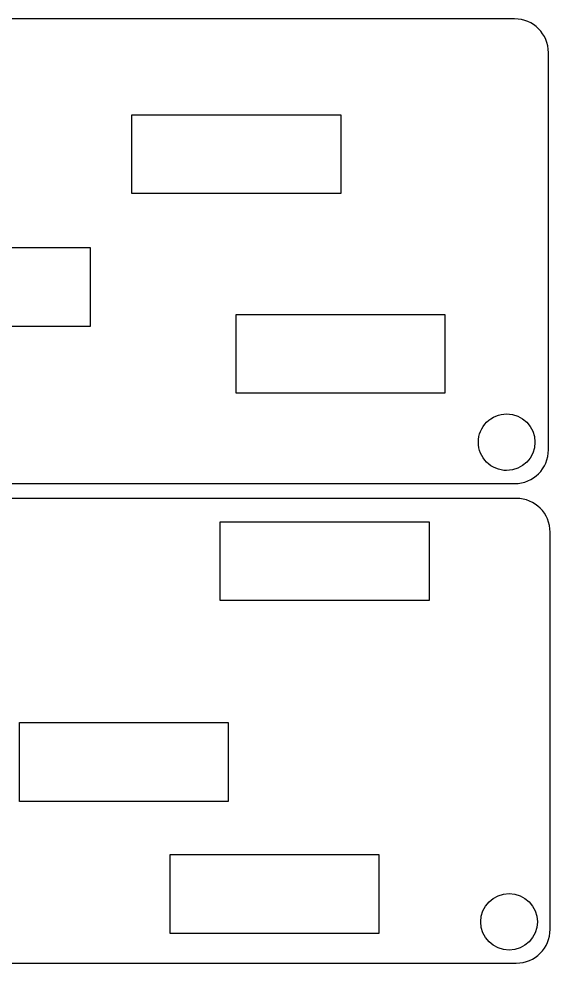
# Model space of a CAD drawing. Extents: x 0.3 to 81.7, y -40.7 to 31.5.
# Drawn here: x 38.79 to 61.3, y -40.69 to -0.64 of the extents above; entities that cross this region are included whole.
import ezdxf

# ---------------------------------------------------------------- set-up
doc = ezdxf.new("R2010")
doc.units = 0
doc.layers.add('Layer_1', color=7, linetype='CONTINUOUS')

msp = doc.modelspace()

# ---------------------------------------------------------------- linework, layer by layer
at = {"layer": 'Layer_1', "color": 5}
for p, q in [((59.796787, -0.64), (1.732418, -0.64)), ((61.230417, -18.91959), (61.230417, -2.073776)), ((43.576054, -4.706961), (52.429853, -4.706961)), ((43.576054, -8.051127), (43.576054, -4.706961)), ((52.429853, -4.706961), (52.429853, -8.051127)), ((52.429853, -8.051127), (43.576054, -8.051127)), ((32.951437, -10.339247), (41.805236, -10.339247)), ((41.805236, -10.339247), (41.805236, -13.683558)), ((47.992307, -13.176754), (56.84625, -13.176754)), ((47.992307, -16.521068), (47.992307, -13.176754)), ((56.84625, -13.176754), (56.84625, -16.521068)), ((41.805236, -13.683558), (32.951437, -13.683558)), ((56.84625, -16.521068), (47.992307, -16.521068)), ((59.460184, -17.396705), (59.460184, -17.396705)), ((1.732418, -20.353222), (59.796787, -20.353222)), ((59.867803, -20.979081), (1.803434, -20.979081)), ((47.316756, -25.317889), (47.316756, -21.973728)), ((47.316756, -21.973728), (56.170552, -21.973728)), ((56.170552, -21.973728), (56.170552, -25.317889)), ((61.301577, -39.258524), (61.301577, -22.412713)), ((56.170552, -25.317889), (47.316756, -25.317889)), ((38.804228, -33.830564), (38.804228, -30.48625)), ((38.804228, -30.48625), (47.658027, -30.48625)), ((47.658027, -30.48625), (47.658027, -33.830564)), ((47.658027, -33.830564), (38.804228, -33.830564)), ((45.193874, -39.430911), (45.193874, -36.086597)), ((45.193874, -36.086597), (54.047815, -36.086597)), ((54.047815, -36.086597), (54.047815, -39.430911)), ((54.047815, -39.430911), (45.193874, -39.430911)), ((59.561242, -40.141453), (59.561242, -40.141453)), ((1.803434, -40.6923), (59.867803, -40.6923))]:
    msp.add_line(p, q, dxfattribs=at)
for points in [[(61.230417, -2.073776), (61.230417, -1.279513), (60.591051, -0.64), (59.796787, -0.64)], [(58.61199, -17.747962), (58.836952, -17.523027), (59.142058, -17.396675), (59.460184, -17.396705)], [(59.460184, -17.396705), (60.12259, -17.396725), (60.659571, -17.933706), (60.659591, -18.596112)], [(58.260629, -18.596112), (58.260639, -18.277987), (58.387028, -17.972896), (58.61199, -17.747962)], [(58.61199, -19.444263), (58.387028, -19.219328), (58.260639, -18.914237), (58.260629, -18.596112)], [(60.659591, -18.596112), (60.659571, -19.258519), (60.12259, -19.7955), (59.460184, -19.79552)], [(59.796787, -20.353222), (60.591051, -20.353222), (61.230417, -19.713853), (61.230417, -18.91959)], [(59.460184, -19.79552), (59.142058, -19.795549), (58.836952, -19.669198), (58.61199, -19.444263)], [(61.301577, -22.412713), (61.301577, -21.61845), (60.662064, -20.979081), (59.867803, -20.979081)], [(58.361834, -38.942046), (58.361855, -38.279639), (58.898836, -37.742658), (59.561242, -37.742638)], [(59.561242, -37.742638), (60.223647, -37.74266), (60.760627, -38.279641), (60.760647, -38.942046)], [(59.561242, -40.141453), (58.898836, -40.141433), (58.361855, -39.604452), (58.361834, -38.942046)], [(60.760647, -38.942046), (60.760627, -39.604451), (60.223647, -40.141432), (59.561242, -40.141453)], [(59.867803, -40.6923), (60.662064, -40.6923), (61.301577, -40.052788), (61.301577, -39.258524)]]:
    msp.add_open_spline(points, degree=3, dxfattribs=at)

doc.saveas('drawing.dxf')
